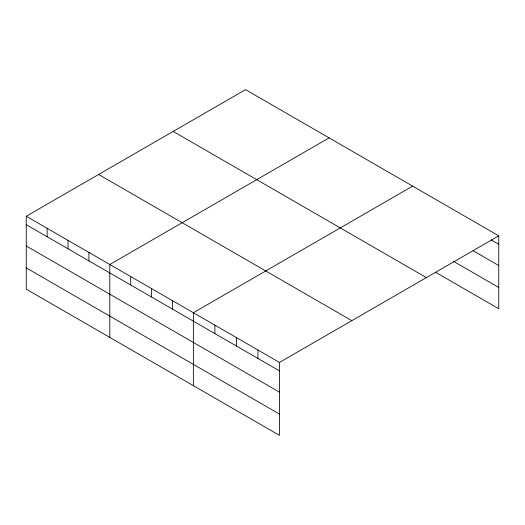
<?xml version="1.0" encoding="UTF-8"?>
<svg xmlns="http://www.w3.org/2000/svg" width="525" height="525" viewBox="0 0 525 525"><rect width="100%" height="100%" fill="white"/><g stroke="black" fill="none" stroke-linecap="round" stroke-linejoin="round"><path stroke-width="0.79" d="M498.75 235.83L245.549 89.644L26.25 216.254L26.25 289.17L279.451 435.356L279.451 362.44L498.75 235.83L498.75 308.746L435.573 272.272M329.103 137.885L109.81 264.495L109.81 337.411M412.663 186.126L193.364 312.736L193.364 385.652M491.111 239.846L498.75 244.256M473.064 250.707L498.75 265.538M453.62 261.411L498.75 287.464M173.178 131.427L426.385 277.613M98.615 174.471L351.822 320.657M26.25 216.254L279.451 362.44M26.25 224.68L279.451 370.867M26.25 245.963L279.451 392.149M26.25 267.888L279.451 414.074M257.933 350.011L257.933 358.437M236.407 337.588L236.407 346.014M214.889 325.159L214.889 333.592M172.476 300.674L172.476 309.1M151.587 288.612L151.587 297.045M130.699 276.557L130.699 284.983M88.915 252.433L88.915 260.859M68.027 240.371L68.027 248.804M47.138 228.316L47.138 236.742"/></g></svg>
